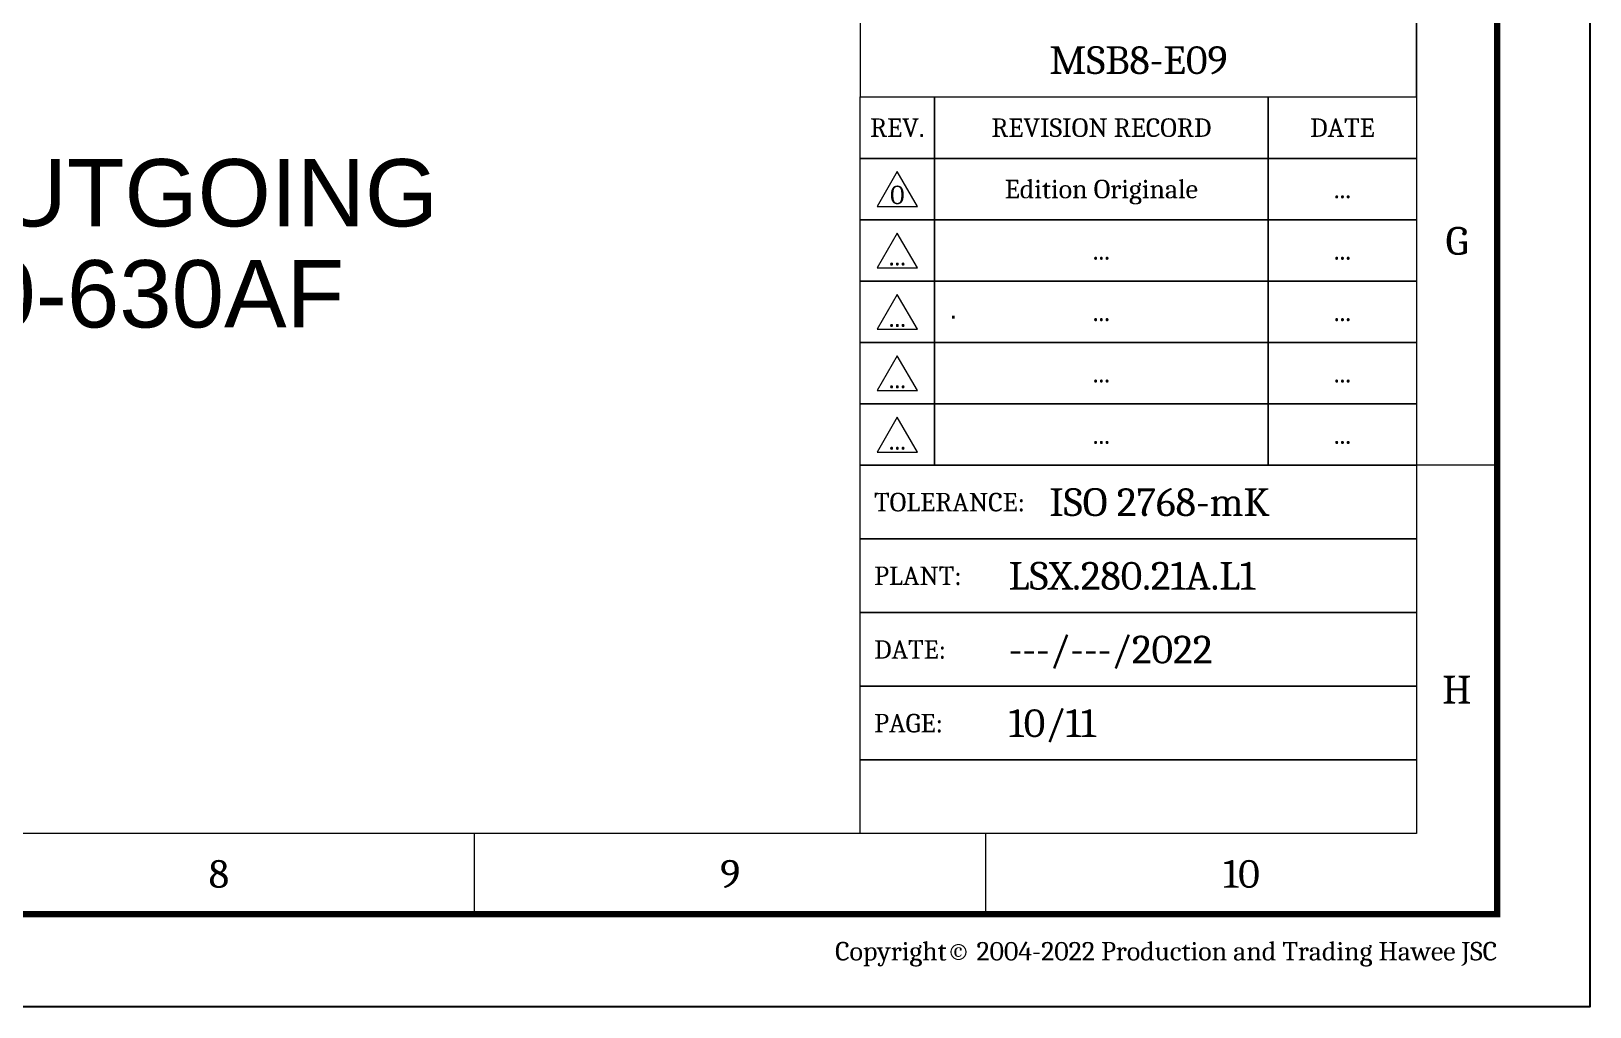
# Model space of a CAD drawing. Header units: millimetres. Extents: x -116965 to 323937, y 291661 to 566926.
# Drawn here: x -17148 to -15546, y 323790 to 324792 of the extents above; entities that cross this region are included whole.
import ezdxf
from ezdxf.enums import TextEntityAlignment as Align

# ---------------------------------------------------------------- set-up
doc = ezdxf.new("R2010")
doc.units = ezdxf.units.MM
doc.layers.get('0').update_dxf_attribs({"lineweight": 18})
doc.layers.add('Visible Edges(Schneider)', color=7, linetype='Continuous', lineweight=35)
doc.styles.add('hwBorder', font='Cambria.ttf')
doc.styles.get("Standard").update_dxf_attribs({"font": 'arial.ttf'})

# ---------------------------------------------------------------- blocks, each defined once
blk = doc.blocks.new('*U1980')
at = {"color": 5}
for p, q in [((285.679, 29.203), (281.339, 29.203)), ((230.543, 5), (230.543, 9.339)), ((258.111, 5), (258.111, 9.339))]:
    blk.add_line(p, q, dxfattribs=at)
at = {"color": 5, "const_width": 0.35}
blk.add_lwpolyline([(10, 198.621), (285.679, 198.621), (285.679, 5), (10, 5)], close=True, dxfattribs=at)
at = {"color": 5}
for points in [[(14.339, 194.282), (281.339, 194.282), (281.339, 9.339), (14.339, 9.339)], [(251.339, 49.066), (281.339, 49.066), (281.339, 57.011), (251.339, 57.011)], [(251.339, 49.066), (255.339, 49.066), (255.339, 45.755), (251.339, 45.755)], [(255.339, 49.066), (273.339, 49.066), (273.339, 45.755), (255.339, 45.755)], [(273.339, 49.066), (281.339, 49.066), (281.339, 45.755), (273.339, 45.755)], [(251.339, 45.755), (255.339, 45.755), (255.339, 42.445), (251.339, 42.445)], [(255.339, 45.755), (273.339, 45.755), (273.339, 42.445), (255.339, 42.445)], [(273.339, 45.755), (281.339, 45.755), (281.339, 42.445), (273.339, 42.445)], [(251.339, 42.445), (255.339, 42.445), (255.339, 39.134), (251.339, 39.134)], [(255.339, 42.445), (273.339, 42.445), (273.339, 39.134), (255.339, 39.134)], [(273.339, 42.445), (281.339, 42.445), (281.339, 39.134), (273.339, 39.134)], [(251.339, 39.134), (255.339, 39.134), (255.339, 35.824), (251.339, 35.824)], [(255.339, 39.134), (273.339, 39.134), (273.339, 35.824), (255.339, 35.824)], [(273.339, 39.134), (281.339, 39.134), (281.339, 35.824), (273.339, 35.824)], [(251.339, 35.824), (255.339, 35.824), (255.339, 32.513), (251.339, 32.513)], [(255.339, 35.824), (273.339, 35.824), (273.339, 32.513), (255.339, 32.513)], [(273.339, 35.824), (281.339, 35.824), (281.339, 32.513), (273.339, 32.513)], [(251.339, 32.513), (255.339, 32.513), (255.339, 29.203), (251.339, 29.203)], [(255.339, 32.513), (273.339, 32.513), (273.339, 29.203), (255.339, 29.203)], [(273.339, 32.513), (281.339, 32.513), (281.339, 29.203), (273.339, 29.203)], [(251.339, 29.203), (281.339, 29.203), (281.339, 25.23), (251.339, 25.23)], [(251.339, 25.23), (281.339, 25.23), (281.339, 21.257), (251.339, 21.257)], [(251.339, 21.257), (281.339, 21.257), (281.339, 17.285), (251.339, 17.285)], [(251.339, 17.285), (281.339, 17.285), (281.339, 13.312), (251.339, 13.312)], [(251.339, 13.312), (281.339, 13.312), (281.339, 9.339), (251.339, 9.339)]]:
    blk.add_lwpolyline(points, close=True, dxfattribs=at)
at = {"color": 253}
for points in [[(253.339, 45.038), (252.257, 43.163), (254.422, 43.163)], [(253.339, 41.727), (252.257, 39.852), (254.422, 39.852)], [(253.339, 38.416), (252.257, 36.541), (254.422, 36.541)], [(253.339, 35.106), (252.257, 33.231), (254.422, 33.231)], [(253.339, 31.795), (252.257, 29.92), (254.422, 29.92)]]:
    blk.add_lwpolyline(points, close=True, dxfattribs=at)
at = {"layer": 'Defpoints', "color": 4}
blk.add_lwpolyline([(0, 203.621), (290.679, 203.621), (290.679, 0), (0, 0)], close=True, dxfattribs=at)
at = {"color": 253, "style": 'hwBorder'}
for s, height, p in [('REV.', 1, (253.339, 47.411)), ('REVISION RECORD', 1, (264.339, 47.411)), ('DATE', 1, (277.339, 47.411)), ('G', 1.5, (283.509, 41.304)), ('H', 1.5, (283.509, 17.101)), ('8', 1.5, (216.759, 7.17)), ('9', 1.5, (244.327, 7.17)), ('10', 1.5, (271.895, 7.17))]:
    blk.add_text(s, height=height, dxfattribs=at).set_placement(p, align=Align.MIDDLE_CENTER)
for s, height, p in [('TOLERANCE:', 1, (252.089, 27.216)), ('PLANT:', 1, (252.089, 23.244)), ('LSX.280.21A.L1', 1.5, (259.339, 23.244)), ('DATE:', 1, (252.089, 19.271)), ('---/---/2022', 1.5, (259.339, 19.271)), ('PAGE:', 1, (252.089, 15.298))]:
    blk.add_text(s, height=height, dxfattribs=at).set_placement(p, align=Align.MIDDLE_LEFT)
blk.add_text('Copyright© 2004-2022 Production and Trading Hawee JSC', height=1, dxfattribs=at).set_placement((285.679, 3), align=Align.MIDDLE_RIGHT)
at = {"color": 6, "style": 'hwBorder', "flags": 8}
for tag, p in [("DWG'SNAME", (266.339, 58.998)), ("DWG'SCODE2", (266.339, 51.052))]:
    blk.add_attdef(tag, text='', height=1.5, dxfattribs=at).set_placement(p, align=Align.MIDDLE_CENTER)
at = {"color": 253, "style": 'hwBorder', "flags": 8}
for tag, p in [('REV_MODIFY0', (264.339, 44.1)), ('REV_DATE0', (277.339, 44.1)), ('REV_0', (253.339, 43.788)), ('REV_MODIFY1', (264.339, 40.789)), ('REV_DATE1', (277.339, 40.789)), ('REV_1', (253.339, 40.477)), ('REV_MODIFY2', (264.339, 37.479)), ('REV_DATE2', (277.339, 37.479)), ('REV_2', (253.339, 37.166)), ('REV_MODIFY3', (264.339, 34.169)), ('REV_DATE3', (277.339, 34.169)), ('REV_3', (253.339, 33.856)), ('REV_MODIFY4', (264.339, 30.858)), ('REV_DATE4', (277.339, 30.858)), ('REV_4', (253.339, 30.545))]:
    blk.add_attdef(tag, text='', height=1, dxfattribs=at).set_placement(p, align=Align.MIDDLE_CENTER)
at = {"color": 6, "style": 'hwBorder', "flags": 8}
for tag, p in [('TOLERANCE', (261.539, 27.216)), ('PAGE', (259.339, 15.298))]:
    blk.add_attdef(tag, text='', height=1.5, dxfattribs=at).set_placement(p, align=Align.MIDDLE_LEFT)

msp = doc.modelspace()

# ---------------------------------------------------------------- linework, layer by layer
at = {"layer": 'Visible Edges(Schneider)'}
msp.add_line((-16200.578754, 324499.733851), (-16200.578754, 324497.012196), dxfattribs=at)

# ---------------------------------------------------------------- block references
at = {"ltscale": 5}
ref = msp.add_blockref('*U1980', (-21087.064427, 323789.550121), dxfattribs=dict(at, xscale=19.06208696931636, yscale=19.06208696931636, zscale=19.06208696931636))
ref.add_attrib("DWG'SCODE2", 'MSB8-E09', dxfattribs={"color": 6, "height": 28.5931305, "style": 'hwBorder', "flags": 8}).set_placement((-16010.077714, 324762.711598), align=Align.MIDDLE_CENTER)
ref.add_attrib('PAGE', '10/11', dxfattribs={"color": 6, "height": 28.5931305, "style": 'hwBorder', "flags": 8}).set_placement((-16143.512323, 324081.169553), align=Align.MIDDLE_LEFT)
ref.add_attrib('TOLERANCE', 'ISO 2768-mK', dxfattribs={"color": 6, "height": 28.59313045, "style": 'hwBorder'}).set_placement((-16101.575732, 324308.349599), align=Align.MIDDLE_LEFT)
ref.add_attrib('REV_0', '0', dxfattribs={"color": 253, "height": 19.062087, "style": 'hwBorder', "flags": 8}).set_placement((-16257.884845, 324624.233161), align=Align.MIDDLE_CENTER)
ref.add_attrib('REV_DATE0', '...', dxfattribs={"color": 253, "height": 19.062087, "style": 'hwBorder', "flags": 8}).set_placement((-15800.394758, 324630.190063), align=Align.MIDDLE_CENTER)
ref.add_attrib('REV_MODIFY0', 'Edition Originale', dxfattribs={"color": 253, "height": 19.06208697, "style": 'hwBorder', "flags": 8}).set_placement((-16048.201888, 324630.190063), align=Align.MIDDLE_CENTER)
ref.add_attrib('REV_1', '...', dxfattribs={"color": 253, "height": 19.062087, "style": 'hwBorder', "flags": 8}).set_placement((-16257.884845, 324561.126216), align=Align.MIDDLE_CENTER)
ref.add_attrib('REV_DATE1', '...', dxfattribs={"color": 253, "height": 19.062087, "style": 'hwBorder', "flags": 8}).set_placement((-15800.394758, 324567.083118), align=Align.MIDDLE_CENTER)
ref.add_attrib('REV_MODIFY1', '...', dxfattribs={"color": 253, "height": 19.062087, "style": 'hwBorder', "flags": 8}).set_placement((-16048.201888, 324567.083118), align=Align.MIDDLE_CENTER)
ref.add_attrib('REV_2', '...', dxfattribs={"color": 253, "height": 19.062087, "style": 'hwBorder', "flags": 8}).set_placement((-16257.884845, 324498.021177), align=Align.MIDDLE_CENTER)
ref.add_attrib('REV_DATE2', '...', dxfattribs={"color": 253, "height": 19.062087, "style": 'hwBorder', "flags": 8}).set_placement((-15800.394758, 324503.978079), align=Align.MIDDLE_CENTER)
ref.add_attrib('REV_MODIFY2', '...', dxfattribs={"color": 253, "height": 19.062087, "style": 'hwBorder', "flags": 8}).set_placement((-16048.201888, 324503.978079), align=Align.MIDDLE_CENTER)
ref.add_attrib('REV_3', '...', dxfattribs={"color": 253, "height": 19.062087, "style": 'hwBorder', "flags": 8}).set_placement((-16257.884845, 324434.916138), align=Align.MIDDLE_CENTER)
ref.add_attrib('REV_DATE3', '...', dxfattribs={"color": 253, "height": 19.062087, "style": 'hwBorder', "flags": 8}).set_placement((-15800.394758, 324440.87304), align=Align.MIDDLE_CENTER)
ref.add_attrib('REV_MODIFY3', '...', dxfattribs={"color": 253, "height": 19.062087, "style": 'hwBorder', "flags": 8}).set_placement((-16048.201888, 324440.87304), align=Align.MIDDLE_CENTER)
ref.add_attrib('REV_4', '...', dxfattribs={"color": 253, "height": 19.062087, "style": 'hwBorder', "flags": 8}).set_placement((-16257.884845, 324371.809193), align=Align.MIDDLE_CENTER)
ref.add_attrib('REV_DATE4', '...', dxfattribs={"color": 253, "height": 19.062087, "style": 'hwBorder', "flags": 8}).set_placement((-15800.394758, 324377.766095), align=Align.MIDDLE_CENTER)
ref.add_attrib('REV_MODIFY4', '...', dxfattribs={"color": 253, "height": 19.062087, "style": 'hwBorder', "flags": 8}).set_placement((-16048.201888, 324377.766095), align=Align.MIDDLE_CENTER)

# ---------------------------------------------------------------- texts
at = {"color": 7, "linetype": 'Continuous', "insert": (-17299.342035, 324660.991962), "char_height": 69.23076923, "width": 1420.7481594, "attachment_point": 2, "line_spacing_factor": 0.9}
msp.add_mtext('INCOMING & OUTGOING\\PMCCB-4P-400-630AF', dxfattribs=at)

doc.saveas('drawing.dxf')
